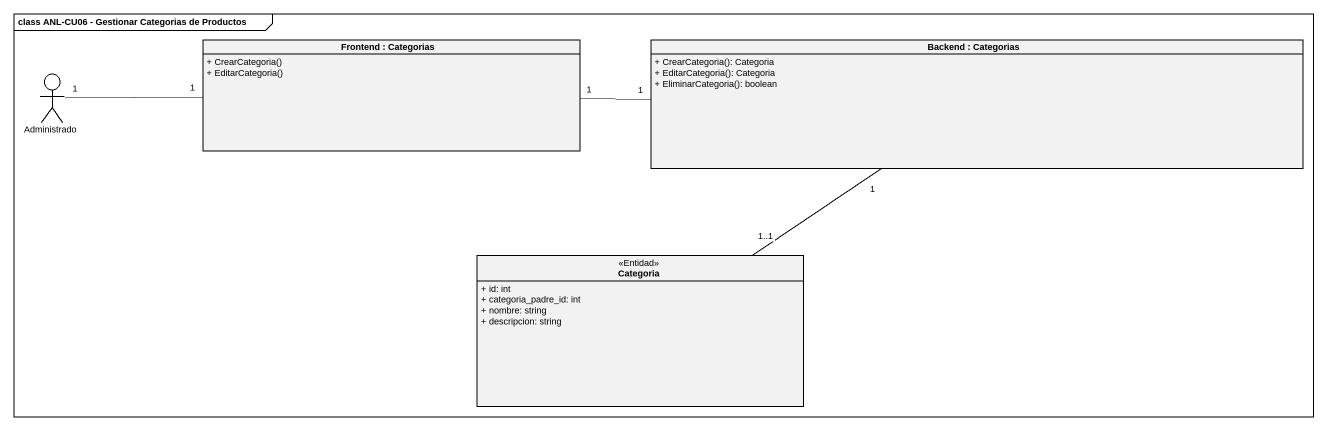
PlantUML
@startuml
mainframe class ANL-CU06 - Gestionar Categorias de Productos
allowmixing
hide circle
hide empty members
skinparam classAttributeIconSize 0
class "Frontend : Categorias" as Frontend_Categorias {
  + CrearCategoria()
  + EditarCategoria()
}
class "Backend : Categorias" as Backend_Categorias {
  + CrearCategoria(): Categoria
  + EditarCategoria(): Categoria
  + EliminarCategoria(): boolean
}
actor Administrado
class Categoria <<Entidad>> {
  + id: int
  + categoria_padre_id: int
  + nombre: string
  + descripcion: string
}
Frontend_Categorias "1" -right- "1" Backend_Categorias
Backend_Categorias "1" -- "1..1" Categoria
Administrado "1" -right- "1" Frontend_Categorias
@enduml
